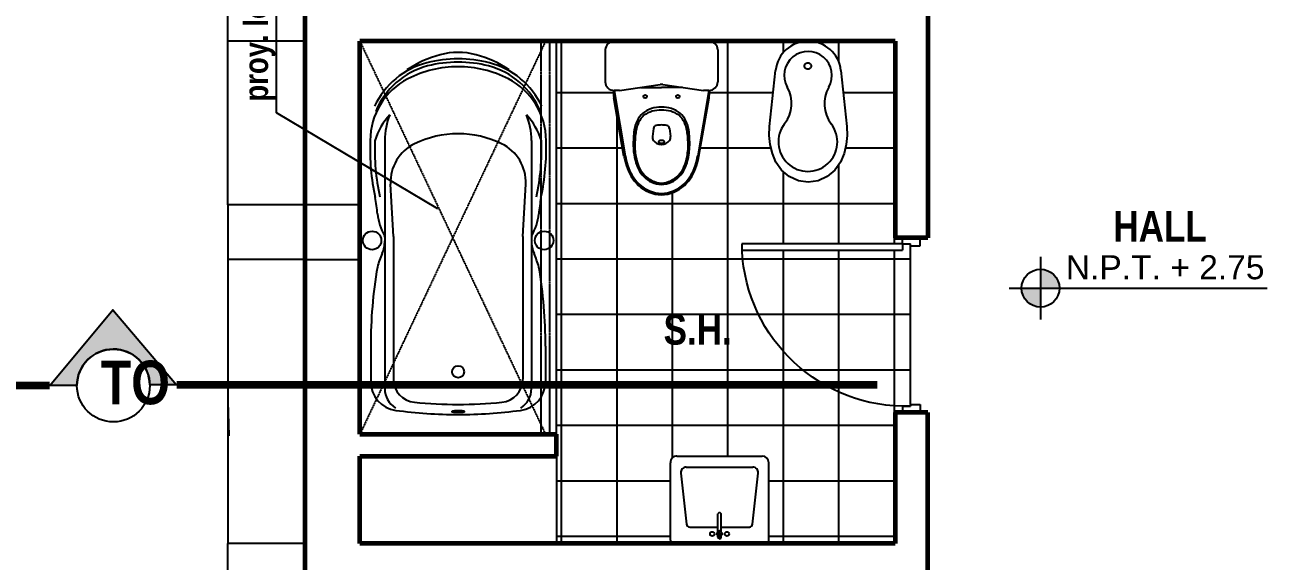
# Model space of a CAD drawing. Header units: millimetres. Extents: x -249630 to 95394, y -188036 to 109963.
# Drawn here: x -85376 to -78267, y 37564 to 40634 of the extents above; entities that cross this region are included whole.
import ezdxf

# ---------------------------------------------------------------- set-up
doc = ezdxf.new("R2010")
doc.units = ezdxf.units.MM
doc.header["$PDMODE"] = 2
doc.linetypes.add('ACAD_ISO04W100', pattern=[30, 24, -3, 0, -3])
doc.linetypes.add('DASHED2', pattern=[9.525, 6.35, -3.175])
for name, color, linetype in [('cotas', 1, 'Continuous'), ('Layer1', 2, 'Continuous'), ('Layer11', 30, 'Continuous'), ('Layer2', 8, 'Continuous'), ('Layer3', 3, 'Continuous'), ('Layer4', 6, 'Continuous'), ('PUERTAS', 14, 'Continuous'), ('SOMBRA', 252, 'Continuous'), ('SUBTITULOS', 90, 'Continuous'), ('TEXTOS', 11, 'Continuous'), ('VEREDA', 1, 'Continuous')]:
    doc.layers.add(name, color=color, linetype=linetype)
doc.layers.add('MUROS', color=6, linetype='Continuous', lineweight=60)
doc.styles.add('COTAS', font='arial.ttf', dxfattribs={"width": 1.1})
doc.styles.add('DESCRIPCION(E)', font='swisscbi.ttf', dxfattribs={"width": 1.1, "oblique": 15, "height": 0.15})
doc.styles.add('NIVEL', font='arial.ttf', dxfattribs={"width": 1.1, "height": 0.15})
doc.styles.add('SUBTITULOS', font='swisscbi.ttf', dxfattribs={"oblique": 15, "height": 0.2})
doc.styles.add('SUBTITULOS(E)', font='swisscbi.ttf', dxfattribs={"oblique": 15, "height": 0.2})
doc.dimstyles.new('COTA1-50', dxfattribs={"dimscale": 0.5, "dimtxt": 0.22, "dimasz": 0.12, "dimexe": 0.08, "dimexo": 0.05, "dimgap": 0.076, "dimtad": 2, "dimzin": 4, "dimdsep": 46, "dimtxsty": 'COTAS', "dimblk": 'ARCHTICK', "dimcen": -0.1, "dimclrd": 141, "dimclre": 141, "dimclrt": 11, "dimadec": 0, "dimazin": 0, "dimtfac": 1, "dimtix": 1, "dimtmove": 1, "dimatfit": 3, "dimfxl": 1, "dimtolj": 1, "dimtzin": 0, "dimarcsym": 0})

# ---------------------------------------------------------------- blocks, each defined once
blk = doc.blocks.new('A$C69810C7B')
at = {"layer": 'PUERTAS', "color": 2}
for p, q in [((-0.99, -0.05), (-0.99, -0.15)), ((-0.945, -0.05), (-0.99, -0.05)), ((-0.945, -0.105), (-0.945, -0.05)), ((-0.045, -0.105), (-0.045, -0.05)), ((-0.045, -0.05), (0, -0.05)), ((0, -0.05), (0, -0.15)), ((-0.945, -0.105), (-0.955, -0.105)), ((-0.955, -0.15), (-0.955, -0.105)), ((-0.045, -0.105), (-0.035, -0.105)), ((-0.035, -0.15), (-0.035, -0.105)), ((-0.955, -0.15), (-0.99, -0.15)), ((-0.035, -0.15), (-0.07, -0.15)), ((-0.07, -1.06), (-0.07, -0.15)), ((-0.035, -0.15), (0, -0.15)), ((-0.035, -0.15), (-0.035, -1.06)), ((-0.035, -1.06), (-0.07, -1.06))]:
    blk.add_line(p, q, dxfattribs=at)
at = {"layer": 'PUERTAS', "color": 1}
blk.add_arc((-0.0268, -0.1318), 0.9286, 178.34796, 267.33498, dxfattribs=at)
blk = doc.blocks.new('INODRORO2')
at = {"ltscale": 0.8}
for p, q in [((0.04, 0.2572), (0.1856, 0.2572)), ((0, 0.2172), (0, -0.2172)), ((0.1983, 0.0057), (0.2256, 0.1922)), ((0.2256, 0.2172), (0.2256, 0.1922)), ((0.2256, 0.2163), (0.5242, 0.1658)), ((0.5259, 0.1716), (0.2588, 0.2177)), ((0.2115, 0.0957), (0.2115, -0.0001)), ((0.399, 0.0362), (0.4366, 0.0413)), ((0.2256, -0.1922), (0.1983, -0.0059)), ((0.2115, -0.0958), (0.2115, -0.0001)), ((0.399, -0.0364), (0.4366, -0.0415)), ((0.4785, -0.0001), (0.4785, -0.0001)), ((0.4785, -0.0001), (0.4785, -0.0001)), ((0.4785, -0.0001), (0.4785, -0.0001)), ((0.4785, -0.0001), (0.4785, -0.0001)), ((0.4785, -0.0001), (0.4785, -0.0001)), ((0.4785, -0.0001), (0.4785, -0.0001)), ((0.4785, -0.0001), (0.4785, -0.0001)), ((0.4785, -0.0001), (0.4785, -0.0001)), ((0.2256, -0.2165), (0.5242, -0.166)), ((0.2256, -0.1922), (0.2256, -0.2172)), ((0.5259, -0.1718), (0.2588, -0.2179)), ((0.04, -0.2572), (0.1856, -0.2572))]:
    blk.add_line(p, q, dxfattribs=at)
blk.add_lwpolyline([(0.4605, -0.0121, -0.139005), (0.4576, -0.0113, -0.107089), (0.4548, -0.0086, -0.080212), (0.4531, -0.0049, -0.06796), (0.4524, -0.0001, -0.06796), (0.4531, 0.0047, -0.080212), (0.4548, 0.0084, -0.107089), (0.4576, 0.0111, -0.139005), (0.4605, 0.0119, -0.139005), (0.4634, 0.0111, -0.107089), (0.4662, 0.0084, -0.080212), (0.4679, 0.0047, -0.06796), (0.4685, -0.0001, -0.06796), (0.4679, -0.0049, -0.080212), (0.4662, -0.0086, -0.107089), (0.4634, -0.0113, -0.139005)], format="xyb", close=True, dxfattribs=at)
for centre in [(0.2535, 0.0749), (0.2535, -0.0751)]:
    blk.add_circle(centre, 0.008, dxfattribs=at)
for centre, radius, start, end in [((0.04, 0.2172), 0.04, 90, 180), ((0.1856, 0.2172), 0.04, 0, 90), ((0.2332, 0.0699), 0.15, 80.2071, 92.9611), ((0.4756, -0.12), 0.2959, 71.1915, 80.2071), ((0.4242, -0.0065), 0.1323, 97.705, 135.6982), ((0.4275, -0.005), 0.1229, 97.7071, 135.993), ((0.4679, -0.2993), 0.4284, 88.5821, 98.2413), ((0.4812, -0.365), 0.487, 90.3239, 98.295), ((0.4752, -0.1504), 0.2793, 75.0071, 89.3331), ((0.4751, -0.1588), 0.2808, 75.8067, 89.3181), ((0.4756, -0.1224), 0.2923, 71.5678, 80.4152), ((0.5129, -0.0338), 0.157, 47.1692, 77.2746), ((0.5113, -0.0365), 0.1997, 43.8873, 73.4946), ((0.511, -0.0368), 0.2058, 43.507, 73.073), ((0.4342, 0.0057), 0.1319, 142.554, 182.5334), ((0.4535, 0.0032), 0.1381, 145.9958, 181.3648), ((0.5132, -0.0331), 0.1497, 47.8845, 78.1333), ((0.5342, -0.0059), 0.1154, 2.8715, 46.5577), ((0.5349, -0.006), 0.1217, 2.76, 45.8858), ((0.5383, -0.0064), 0.1593, 2.2523, 42.8254), ((0.5388, -0.0064), 0.1648, 2.1936, 42.4727), ((0.2379, -0.0001), 0.04, 171.6858, 188.3224), ((0.4886, -0.0001), 0.1051, 166.2304, 180), ((0.4011, 0.0213), 0.015, 97.7652, 166.2304), ((0.44, 0.0166), 0.025, 53.8168, 97.7652), ((0.4278, -0.0001), 0.0456, 0, 53.8168), ((0.4342, -0.0059), 0.1319, 177.4666, 217.446), ((0.4535, -0.0034), 0.1381, 178.6352, 214.0042), ((0.4886, -0.0001), 0.1051, 180, 193.7696), ((0.4011, -0.0215), 0.015, 193.7696, 262.2348), ((0.44, -0.0168), 0.025, 262.2348, 306.1832), ((0.4278, -0.0001), 0.0456, 306.1832, 0), ((0.5342, 0.0057), 0.1154, 313.4423, 357.1285), ((0.5349, 0.0058), 0.1217, 314.1142, 357.24), ((0.5383, 0.0062), 0.1593, 317.1746, 357.7477), ((0.5388, 0.0062), 0.1648, 317.5273, 357.8064), ((0.4242, 0.0063), 0.1323, 224.3018, 262.295), ((0.4275, 0.0048), 0.1229, 224.007, 262.2929), ((0.4751, 0.1586), 0.2808, 270.6819, 284.1933), ((0.5132, 0.0329), 0.1497, 281.8667, 312.1155), ((0.5129, 0.0336), 0.157, 282.7254, 312.8308), ((0.5113, 0.0363), 0.1997, 286.5054, 316.1127), ((0.511, 0.0366), 0.2058, 286.927, 316.493), ((0.4679, 0.2991), 0.4284, 261.7587, 271.4179), ((0.4812, 0.3649), 0.487, 261.705, 269.6761), ((0.4752, 0.1502), 0.2793, 270.6669, 284.9929), ((0.4756, 0.1222), 0.2923, 279.5848, 288.4322), ((0.4756, 0.1198), 0.2959, 279.7929, 288.8085), ((0.04, -0.2172), 0.04, 180, 270), ((0.1856, -0.2172), 0.04, 270, 0), ((0.2332, -0.0701), 0.15, 267.034, 279.7929)]:
    blk.add_arc(centre, radius, start, end, dxfattribs=at)
blk = doc.blocks.new('A$C548C753D')
for p, q in [((0.0915, 0.6202), (0.1333, 0.6387)), ((0.1333, 0.6387), (0.1785, 0.645)), ((0.1785, 0.645), (0.2237, 0.6387)), ((0.2237, 0.6387), (0.2655, 0.6202)), ((0.0307, 0.5533), (0.0564, 0.591)), ((0.0564, 0.591), (0.0915, 0.6202)), ((0.2655, 0.6202), (0.3006, 0.591)), ((0.3006, 0.591), (0.3263, 0.5533)), ((0.0044, 0.4737), (0.0147, 0.5144)), ((0.0147, 0.5144), (0.0307, 0.5533)), ((0.3263, 0.5533), (0.3423, 0.5144)), ((0.3423, 0.5144), (0.3526, 0.4737)), ((0, 0.432), (0.0044, 0.4737)), ((0.3526, 0.4737), (0.357, 0.432)), ((0.0015, 0.39), (0, 0.432)), ((0.357, 0.432), (0.3555, 0.39)), ((0.0289, 0.134), (0.0015, 0.39)), ((0.3555, 0.39), (0.3281, 0.134)), ((0.1656, 0.1134), (0.1658, 0.116)), ((0.1658, 0.116), (0.1665, 0.1186)), ((0.1665, 0.1186), (0.1676, 0.1209)), ((0.1676, 0.1209), (0.1691, 0.1231)), ((0.1691, 0.1231), (0.1709, 0.1249)), ((0.1709, 0.1249), (0.1731, 0.1264)), ((0.1731, 0.1264), (0.1754, 0.1275)), ((0.1754, 0.1275), (0.178, 0.1282)), ((0.178, 0.1282), (0.1806, 0.1284)), ((0.1806, 0.1284), (0.1832, 0.1282)), ((0.1832, 0.1282), (0.1857, 0.1275)), ((0.1857, 0.1275), (0.1881, 0.1264)), ((0.1881, 0.1264), (0.1902, 0.1249)), ((0.1902, 0.1249), (0.1921, 0.1231)), ((0.1921, 0.1231), (0.1936, 0.1209)), ((0.1936, 0.1209), (0.1947, 0.1186)), ((0.1947, 0.1186), (0.1953, 0.116)), ((0.1953, 0.116), (0.1956, 0.1134)), ((0.1658, 0.1108), (0.1656, 0.1134)), ((0.1665, 0.1083), (0.1658, 0.1108)), ((0.1676, 0.1059), (0.1665, 0.1083)), ((0.1691, 0.1038), (0.1676, 0.1059)), ((0.1709, 0.1019), (0.1691, 0.1038)), ((0.1731, 0.1004), (0.1709, 0.1019)), ((0.1754, 0.0993), (0.1731, 0.1004)), ((0.178, 0.0987), (0.1754, 0.0993)), ((0.1806, 0.0984), (0.178, 0.0987)), ((0.1832, 0.0987), (0.1806, 0.0984)), ((0.1857, 0.0993), (0.1832, 0.0987)), ((0.1881, 0.1004), (0.1857, 0.0993)), ((0.1902, 0.1019), (0.1881, 0.1004)), ((0.1921, 0.1038), (0.1902, 0.1019)), ((0.1936, 0.1059), (0.1921, 0.1038)), ((0.1947, 0.1083), (0.1936, 0.1059)), ((0.1953, 0.1108), (0.1947, 0.1083)), ((0.1956, 0.1134), (0.1953, 0.1108)), ((0.1789, 0), (0.1781, 0))]:
    blk.add_line(p, q)
for centre, radius, start, end in [((0.1803, 0.461), 0.135, 321.8234, 217.7899), ((-0.0449, 0.2863), 0.15, 329.8202, 37.7899), ((0.4044, 0.2848), 0.15, 141.8234, 209.7931), ((0.1793, 0.156), 0.1094, 149.8202, 29.7931), ((0.1781, 0.15), 0.15, 186.1169, 270), ((0.1789, 0.15), 0.15, 270, 353.8855)]:
    blk.add_arc(centre, radius, start, end)
blk = doc.blocks.new('102-lav')
for p, q in [((0.42, 0), (0, 0)), ((-0.015, -0.015), (-0.015, -0.37)), ((0.21, -0.0289), (0.195, -0.0439)), ((0.195, -0.0439), (0.21, -0.0589)), ((0.225, -0.0439), (0.195, -0.0439)), ((0.2025, -0.0289), (0.2025, -0.0364)), ((0.2025, -0.0514), (0.2025, -0.1364)), ((0.21, -0.0289), (0.21, -0.0589)), ((0.225, -0.0439), (0.21, -0.0289)), ((0.21, -0.0589), (0.225, -0.0439)), ((0.2175, -0.0289), (0.2175, -0.0364)), ((0.2175, -0.0514), (0.2175, -0.1364)), ((0.435, -0.015), (0.435, -0.37)), ((0.0585, -0.0884), (0.033, -0.3223)), ((0.2025, -0.075), (0.0735, -0.075)), ((0.3465, -0.075), (0.2175, -0.075)), ((0.387, -0.3223), (0.3615, -0.0884)), ((0.21, -0.1439), (0.2025, -0.1364)), ((0.21, -0.1439), (0.2175, -0.1364)), ((0.3621, -0.35), (0.0579, -0.35)), ((0.405, -0.4), (0.015, -0.4))]:
    blk.add_line(p, q)
for centre in [(0.1764, -0.0439), (0.2436, -0.0439)]:
    blk.add_circle(centre, 0.01)
for centre, radius, start, end in [((0, -0.015), 0.015, 90, 180), ((0.42, -0.015), 0.015, 0, 90), ((0.21, -0.0289), 0.0075, 0, 180), ((0.0735, -0.09), 0.015, 90, 173.7742), ((0.3465, -0.09), 0.015, 6.2258, 90), ((0.0579, -0.325), 0.025, 173.7742, 270), ((0.3621, -0.325), 0.025, 270, 6.2258), ((0.015, -0.37), 0.03, 180, 270), ((0.405, -0.37), 0.03, 270, 0)]:
    blk.add_arc(centre, radius, start, end)
blk = doc.blocks.new('_ArchTick')
at = {"color": 0, "linetype": 'ByBlock', "const_width": 0.15}
blk.add_lwpolyline([(-0.5, -0.5), (0.5, 0.5)], dxfattribs=at)
blk = doc.blocks.new('*D95')
at = {"layer": 'cotas', "color": 141, "lineweight": -2, "transparency": 16777216}
for p, q in [((-83771.3, 37665.3), (-84214.9, 37665.3)), ((-84214.8, 37477.8), (-84214.8, 37665.3)), ((-83771.3, 37477.8), (-84214.9, 37477.8))]:
    blk.add_line(p, q, dxfattribs=at)
at = {"layer": 'Defpoints', "color": 0, "transparency": 16777216}
for p in [(-84214.8, 37665.3), (-83771.3, 37665.3), (-83771.3, 37477.8)]:
    blk.add_point(p, dxfattribs=at)
at = {"layer": 'cotas', "color": 141, "lineweight": -2, "transparency": 16777216, "xscale": 0.06, "yscale": 0.06, "zscale": 0.06}
for p, rotation in [((-84214.8, 37665.3), 90), ((-84214.8, 37477.8), 270)]:
    blk.add_blockref('_ArchTick', p, dxfattribs=dict(at, rotation=rotation))
at = {"layer": 'cotas', "color": 11, "transparency": 16777216, "insert": (-84214.9, 37571.5), "char_height": 0.11, "attachment_point": 5, "rotation": 90, "style": 'COTAS'}
blk.add_mtext('\\A1;187.50', dxfattribs=at)
blk = doc.blocks.new('*D97')
at = {"layer": 'cotas', "color": 141, "lineweight": -2, "transparency": 16777216}
for p, q in [((-83771.3, 40540.3), (-84214.9, 40540.3)), ((-84214.8, 39602.8), (-84214.8, 40540.3)), ((-83771.3, 39602.8), (-84214.9, 39602.8))]:
    blk.add_line(p, q, dxfattribs=at)
at = {"layer": 'Defpoints', "color": 0, "transparency": 16777216}
for p in [(-84214.8, 40540.3), (-83771.3, 40540.3), (-83771.3, 39602.8)]:
    blk.add_point(p, dxfattribs=at)
at = {"layer": 'cotas', "color": 141, "lineweight": -2, "transparency": 16777216, "xscale": 0.06, "yscale": 0.06, "zscale": 0.06}
for p, rotation in [((-84214.8, 40540.3), 90), ((-84214.8, 39602.8), 270)]:
    blk.add_blockref('_ArchTick', p, dxfattribs=dict(at, rotation=rotation))
at = {"layer": 'cotas', "color": 11, "transparency": 16777216, "insert": (-84214.9, 40071.5), "char_height": 0.11, "attachment_point": 5, "rotation": 90, "style": 'COTAS'}
blk.add_mtext('\\A1;937.50', dxfattribs=at)
blk = doc.blocks.new('*D98')
at = {"layer": 'cotas', "color": 141, "lineweight": -2, "transparency": 16777216}
for p, q in [((-83771.3, 40727.8), (-84214.9, 40727.8)), ((-84214.8, 40540.3), (-84214.8, 40727.8)), ((-83771.3, 40540.3), (-84214.9, 40540.3))]:
    blk.add_line(p, q, dxfattribs=at)
at = {"layer": 'Defpoints', "color": 0, "transparency": 16777216}
for p in [(-84214.8, 40727.8), (-83771.3, 40727.8), (-83771.3, 40540.3)]:
    blk.add_point(p, dxfattribs=at)
at = {"layer": 'cotas', "color": 141, "lineweight": -2, "transparency": 16777216, "xscale": 0.06, "yscale": 0.06, "zscale": 0.06}
for p, rotation in [((-84214.8, 40727.8), 90), ((-84214.8, 40540.3), 270)]:
    blk.add_blockref('_ArchTick', p, dxfattribs=dict(at, rotation=rotation))
at = {"layer": 'cotas', "color": 11, "transparency": 16777216, "insert": (-84214.9, 40634), "char_height": 0.11, "attachment_point": 5, "rotation": 90, "style": 'COTAS'}
blk.add_mtext('\\A1;187.50', dxfattribs=at)
blk = doc.blocks.new('*D109')
at = {"layer": 'cotas', "color": 141, "lineweight": -2, "transparency": 16777216}
for p, q in [((-83771.3, 39602.8), (-84214.9, 39602.8)), ((-84214.8, 39602.8), (-84214.8, 39290.3)), ((-83771.3, 39290.3), (-84214.9, 39290.3))]:
    blk.add_line(p, q, dxfattribs=at)
at = {"layer": 'Defpoints', "color": 0, "transparency": 16777216}
for p in [(-83771.3, 39602.8), (-84214.8, 39290.3), (-83771.3, 39290.3)]:
    blk.add_point(p, dxfattribs=at)
at = {"layer": 'cotas', "color": 141, "lineweight": -2, "transparency": 16777216, "xscale": 0.06, "yscale": 0.06, "zscale": 0.06}
for p, rotation in [((-84214.8, 39602.8), 90), ((-84214.8, 39290.3), 270)]:
    blk.add_blockref('_ArchTick', p, dxfattribs=dict(at, rotation=rotation))
at = {"layer": 'cotas', "color": 11, "transparency": 16777216, "insert": (-84214.9, 39446.5), "char_height": 0.11, "attachment_point": 5, "rotation": 90, "style": 'COTAS'}
blk.add_mtext('\\A1;312.50', dxfattribs=at)
blk = doc.blocks.new('*D110')
at = {"layer": 'cotas', "color": 141, "lineweight": -2, "transparency": 16777216}
for p, q in [((-83771.3, 39290.3), (-84214.9, 39290.3)), ((-84214.8, 39290.3), (-84214.8, 37665.3)), ((-84214.8, 38477.8), (-84207.7, 38281.2)), ((-84207.7, 38281.2), (-84207.7, 38280.5)), ((-83771.3, 37665.3), (-84214.9, 37665.3))]:
    blk.add_line(p, q, dxfattribs=at)
at = {"layer": 'Defpoints', "color": 0, "transparency": 16777216}
for p in [(-83771.3, 39290.3), (-84214.8, 37665.3), (-83771.3, 37665.3)]:
    blk.add_point(p, dxfattribs=at)
at = {"layer": 'cotas', "color": 141, "lineweight": -2, "transparency": 16777216, "xscale": 0.06, "yscale": 0.06, "zscale": 0.06}
for p, rotation in [((-84214.8, 39290.3), 90), ((-84214.8, 37665.3), 270)]:
    blk.add_blockref('_ArchTick', p, dxfattribs=dict(at, rotation=rotation))
at = {"layer": 'cotas', "color": 11, "transparency": 16777216, "insert": (-84207.8, 38280.9), "char_height": 0.11, "attachment_point": 5, "rotation": 90, "style": 'COTAS'}
blk.add_mtext('\\A1;1625.00', dxfattribs=at)

msp = doc.modelspace()

# ---------------------------------------------------------------- hatches: boundary and pattern name
at = {"layer": 'Layer1'}
h = msp.add_hatch(color=256, dxfattribs=at)
h.paths.add_polyline_path([(-79563.738, 39234.873), (-79563.738, 39126.697), (-79455.563, 39126.697, 0.41421358)])
h.paths.add_polyline_path([(-79563.738, 39126.697), (-79671.914, 39126.697, 0.41421349), (-79563.738, 39018.522)])
at = {"layer": 'Layer2'}
h = msp.add_hatch(dxfattribs=at)
h.set_pattern_fill('ANSI37', color=256, scale=100, angle=45, style=0)
h.set_pattern_definition([(90, (-230894.77, -222643.12), (-317.5, 3e-14), []), (180, (-230894.77, -222643.12), (-3e-14, -317.5), [])])
h.paths.add_polyline_path([(-81271.585, 39344.566), (-81272.265, 39344.566), (-81272.265, 39379.919), (-80353.073, 39379.919), (-80353.073, 39415.273), (-80396.318, 39415.273), (-80396.318, 40540.273), (-80892.36, 40540.273, -0.38327887), (-80705.928, 40372.752), (-80671.637, 40052.781), (-80669.754, 40000.317), (-80675.303, 39948.114), (-80688.173, 39897.219), (-80708.103, 39848.653), (-80740.29, 39801.519), (-80784.161, 39765.011), (-80836.357, 39741.924), (-80892.881, 39734.027), (-80949.407, 39741.922), (-81001.603, 39765.007), (-81045.475, 39801.514), (-81077.663, 39848.646), (-81097.597, 39897.212), (-81110.468, 39948.107), (-81116.019, 40000.309), (-81114.137, 40052.773), (-81079.86, 40372.745, -0.38329071), (-80893.427, 40540.273), (-81461.043, 40540.273, -0.41421356), (-81411.043, 40490.273), (-81411.043, 40308.304, -0.39577463), (-81457.877, 40258.405, -0.05570751), (-81460.359, 40216.827), (-81517.998, 39882.885, -0.03935817), (-81532.358, 39826.551, -0.12972671), (-81601.377, 39714.844, -0.17758316), (-81732.627, 39660.926, -0.17758316), (-81863.877, 39714.844, -0.12972671), (-81932.895, 39826.551, -0.03935817), (-81947.255, 39882.885), (-82004.895, 40216.827, -0.05572879), (-82007.376, 40258.421, -0.39437778), (-82053.968, 40308.304), (-82053.968, 40490.273, -0.41421356), (-82003.968, 40540.273), (-82333.892, 40540.273), (-82333.892, 37665.273), (-81662.892, 37665.273, -0.41421356), (-81681.642, 37684.023), (-81681.642, 38127.773, -0.41421356), (-81644.142, 38165.273), (-81156.642, 38165.273, -0.41421356), (-81119.142, 38127.773), (-81119.142, 37684.023, -0.41421356), (-81137.892, 37665.273), (-80396.318, 37665.273), (-80396.318, 38415.273), (-80353.073, 38415.273), (-80353.073, 38450.417, -0.39496956)])
h.paths.add_polyline_path([(-80361.699, 38450.626), (-80307.618, 38450.626), (-80307.618, 38460.727), (-80307.618, 39369.818), (-80307.618, 39379.919), (-80353.073, 39379.919), (-80353.073, 39344.566), (-81271.585, 39344.566, 0.39231322)])
h.paths.add_polyline_path([(-81766.498, 38753.378), (-81225.93, 38753.378), (-81225.93, 39028.832), (-81766.498, 39028.832)], flags=24)
at = {"layer": 'SOMBRA'}
h = msp.add_hatch(color=252, dxfattribs=at)
h.dxf.hatch_style = 1
edge = h.paths.add_edge_path()
edge.add_line((-85077.384, 38570.05), (-85233.158, 38570.05))
edge.add_line((-85233.158, 38570.05), (-84871.36, 39001.925))
edge.add_line((-84871.36, 39001.925), (-84507.049, 38572.56))
edge.add_line((-84507.049, 38572.56), (-84660.616, 38572.56))
edge.add_arc((-84868.987, 38569.206), 208.398, 360.9222885, 539.7679954)

# ---------------------------------------------------------------- linework, layer by layer
at = {"layer": 'Layer1'}
for p, q in [((-79563.738, 39306.929), (-79563.738, 38946.465)), ((-79743.97, 39126.697), (-78266.831, 39126.697))]:
    msp.add_line(p, q, dxfattribs=at)
msp.add_circle((-79563.738, 39126.697), 108.176, dxfattribs=at)
at = {"layer": 'Layer11', "color": 8}
for p, q in [((-83315.951, 39971.409), (-83315.951, 38551.957)), ((-82476.833, 39971.409), (-82476.833, 38551.957))]:
    msp.add_line(p, q, dxfattribs=at)
at = {"layer": 'Layer11'}
for p, q in [((-83266.319, 39423.085), (-83283.463, 39722.617)), ((-82526.466, 39423.085), (-82509.321, 39722.617)), ((-83315.951, 39418.916), (-83315.951, 39397.713)), ((-83266.319, 39423.085), (-83266.319, 38605.252)), ((-82526.466, 39423.085), (-82526.466, 38605.252)), ((-82476.833, 39418.916), (-82476.833, 39397.713)), ((-83396.686, 38794.914), (-83396.686, 38591.285)), ((-82396.098, 38794.914), (-82396.098, 38591.285))]:
    msp.add_line(p, q, dxfattribs=at)
for points in [[(-82333.892, 38290.273), (-82333.892, 40540.273)], [(-82333.892, 38165.273), (-82333.892, 37665.273)]]:
    msp.add_lwpolyline(points, dxfattribs=at)
for centre, radius in [((-83388.724, 39399.698), 52.941), ((-82404.06, 39399.698), 52.941), ((-82896.392, 38648.002), 34.412)]:
    msp.add_circle(centre, radius, dxfattribs=at)
for centre, radius, start, end in [((-82836.559, 39855.617), 628.676, 104.9709377, 124.1314651), ((-82896.392, 40079.373), 397.059, 75.0290623, 104.9709377), ((-82956.226, 39855.617), 628.676, 55.8685349, 75.0290623), ((-82896.392, 39765.41), 628.676, 90, 117.2028944), ((-82896.392, 39765.41), 628.676, 62.7971056, 90), ((-83002.274, 39971.409), 397.059, 117.2028944, 180), ((-82790.51, 39971.409), 397.059, 0, 62.7971056), ((-82125.244, 39920.36), 1275.112, 177.7055521, 192.4183061), ((-83038.82, 39732.753), 244.853, 115.8283083, 182.3723257), ((-82896.392, 39438.498), 571.765, 90, 115.8283083), ((-82896.392, 39438.498), 571.765, 64.1716917, 90), ((-82753.965, 39732.753), 244.853, 357.6276743, 64.1716917), ((-83667.54, 39920.36), 1275.112, 347.5816939, 2.2944479), ((-85199.593, 39349.687), 1852.941, 6.2488481, 9.20668), ((-80593.191, 39349.687), 1852.941, 170.79332, 173.7511519), ((-83028.745, 39587.389), 330.882, 186.2488481, 209.0677531), ((-82764.039, 39587.389), 330.882, 330.9322469, 353.7511519), ((-83501.245, 39397.713), 185.294, 336.9684936, 0), ((-83331.833, 39418.916), 15.882, 0, 29.0677531), ((-82460.951, 39418.916), 15.882, 150.9322469, 180), ((-82291.539, 39397.713), 185.294, 180, 203.0315064), ((-82660.804, 39040.421), 727.941, 156.9684936, 163.4475655), ((-83131.98, 39040.421), 727.941, 16.5524345, 23.0315064), ((-80695.497, 38795.553), 2701.189, 170.3644257, 180.0135614), ((-85097.287, 38795.553), 2701.189, 359.9864386, 9.6355743), ((-83133.966, 38605.252), 132.353, 180, 264.4500576), ((-82658.819, 38605.252), 132.353, 275.5499424, 0), ((-83231.245, 38591.285), 165.441, 180, 262.2452351), ((-82561.539, 38591.285), 165.441, 277.7547649, 0), ((-82896.392, 41050.208), 2588.824, 264.4500576, 270), ((-82896.392, 41050.208), 2588.824, 270, 275.5499424), ((-82896.392, 41050.208), 2647.059, 262.2452351, 270), ((-82896.392, 41050.208), 2647.059, 270, 277.7547649)]:
    msp.add_arc(centre, radius, start, end, dxfattribs=at)
at = {"layer": 'Layer11', "color": 8}
for centre, radius, start, end in [((-82962.176, 39975.488), 455.294, 104.3896582, 155.0022007), ((-82962.176, 39975.488), 436.765, 104.3896582, 158.1196749), ((-82896.392, 39719.086), 720, 90, 104.3896582), ((-82896.392, 39719.086), 701.471, 90, 104.3896582), ((-82896.392, 39719.086), 720, 75.6103418, 90), ((-82896.392, 39719.086), 701.471, 75.6103418, 90), ((-82830.609, 39975.488), 436.765, 21.8803251, 75.6103418), ((-82830.609, 39975.488), 455.294, 24.9977993, 75.6103418), ((-82993.912, 39852.117), 397.059, 137.613656, 162.6351576), ((-82918.892, 39971.409), 397.059, 158.0568803, 180), ((-82873.892, 39971.409), 397.059, 0, 21.9431197), ((-82798.872, 39852.117), 397.059, 17.3648424, 42.386344), ((-82123.445, 39920.36), 1250.44, 177.6964026, 192.4685338), ((-83669.339, 39920.36), 1250.44, 347.5314662, 2.3035974), ((-83183.598, 38551.957), 132.353, 180, 237.3685449), ((-82609.186, 38551.957), 132.353, 302.6314551, 0), ((-82931.011, 38420.225), 1.047, 105.2242066, 180), ((-82931.011, 38420.225), 1.047, 180, 254.7757934), ((-82914.041, 38357.868), 65.671, 96.4316454, 105.2242066), ((-82914.041, 38482.581), 65.671, 254.7757934, 263.5683546), ((-82903.097, 38260.787), 163.367, 92.6733795, 96.4316454), ((-82903.097, 38579.662), 163.367, 263.5683546, 267.3266205), ((-82895.661, 38101.522), 322.806, 90, 92.6733795), ((-82895.661, 38738.927), 322.806, 267.3266205, 270), ((-82895.661, 38101.522), 322.806, 87.3266205, 90), ((-82895.661, 38738.927), 322.806, 270, 272.6733795), ((-82888.224, 38260.787), 163.367, 83.5683546, 87.3266205), ((-82888.224, 38579.662), 163.367, 272.6733795, 276.4316454), ((-82877.28, 38357.868), 65.671, 74.7757934, 83.5683546), ((-82877.28, 38482.581), 65.671, 276.4316454, 285.2242066), ((-82860.31, 38420.225), 1.047, 0, 74.7757934), ((-82860.31, 38420.225), 1.047, 285.2242066, 360)]:
    msp.add_arc(centre, radius, start, end, dxfattribs=at)
at = {"layer": 'Layer2'}
msp.add_lwpolyline([(-80307.618, 38460.727), (-80307.618, 39369.818)], dxfattribs=at)
at = {"layer": 'Layer3', "color": 3}
msp.add_lwpolyline([(-85077.384, 38570.05), (-85233.158, 38570.05), (-84871.36, 39001.925), (-84507.049, 38572.56), (-84660.616, 38572.56, 0.98997729), (-85077.384, 38570.05, 0.98802427)], format="xyb", dxfattribs=at)
at = {"layer": 'Layer3', "linetype": 'ACAD_ISO04W100', "ltscale": 0.025, "const_width": 43.75}
for points in [[(-85233.158, 38570.05), (-89241.927, 38570.05)], [(-80498.28, 38572.56), (-84507.049, 38572.56)]]:
    msp.add_lwpolyline(points, dxfattribs=at)
at = {"layer": 'Layer3', "color": 3}
msp.add_circle((-84868.987, 38569.206), 208.398, dxfattribs=at)
at = {"layer": 'Layer4'}
msp.add_line((-82349.774, 37665.273), (-83443.01, 37665.273), dxfattribs=at)
at = {"layer": 'MUROS'}
for p, q in [((-83771.318, 32665.273), (-83771.318, 45540.273)), ((-80208.818, 40727.773), (-80208.818, 39415.273)), ((-80396.318, 40540.273), (-83458.818, 40540.273)), ((-83458.818, 38290.273), (-83458.818, 40540.273)), ((-80396.318, 40540.273), (-80396.318, 39415.273)), ((-80208.818, 39415.273), (-80396.318, 39415.273)), ((-80208.818, 38415.273), (-80396.318, 38415.273)), ((-80396.318, 38415.273), (-80396.318, 37665.273)), ((-80208.818, 37665.273), (-80208.818, 38415.273)), ((-83458.818, 38290.273), (-82333.892, 38290.273)), ((-83458.818, 37665.273), (-83458.818, 38165.273)), ((-83458.818, 38165.273), (-82333.892, 38165.273)), ((-80396.318, 37665.273), (-83458.818, 37665.273)), ((-80208.818, 36602.773), (-80208.818, 37665.273))]:
    msp.add_line(p, q, dxfattribs=at)
msp.add_lwpolyline([(-82333.892, 38165.273), (-82333.892, 38290.273)], dxfattribs=at)
at = {"layer": 'VEREDA', "linetype": 'DASHED2', "ltscale": 0.025}
for p, q in [((-82421.318, 38290.273), (-82421.318, 40540.273)), ((-82371.318, 38290.273), (-82371.318, 40540.273))]:
    msp.add_line(p, q, dxfattribs=at)
for points in [[(-82396.318, 40540.273), (-83458.818, 38290.273)], [(-83458.818, 40540.273), (-82396.318, 38290.273)]]:
    msp.add_lwpolyline(points, dxfattribs=at)
at = {"layer": 'VEREDA'}
msp.add_lwpolyline([(-83771.318, 39290.273), (-83458.818, 39290.273), (-83458.818, 39602.773), (-83771.318, 39602.773)], close=True, dxfattribs=at)

# ---------------------------------------------------------------- block references
at = {"layer": 'Layer11', "xscale": 1250, "yscale": 1250, "zscale": 1250}
for name, p, rotation in [('INODRORO2', (-81732.506, 40540.273), 270), ('A$C548C753D', (-80669.754, 40540.273), 180), ('102-lav', (-81137.892, 37665.273), 180)]:
    msp.add_blockref(name, p, dxfattribs=dict(at, rotation=rotation))
at = {"layer": 'PUERTAS', "xscale": -1010.101010100986, "yscale": 1010.101010100986, "zscale": 1010.101010101012, "rotation": 270}
msp.add_blockref('A$C69810C7B', (-80201.558, 39415.273), dxfattribs=at)

# ---------------------------------------------------------------- texts
at = {"layer": 'SUBTITULOS', "linetype": 'ByBlock', "style": 'SUBTITULOS(E)'}
for s, p in [('HALL', (-79146.597, 39392.49)), ('S.H.', (-81720.589, 38803.491))]:
    msp.add_text(s, height=175, dxfattribs=at).set_placement(p)
at = {"layer": 'TEXTOS', "linetype": 'ByBlock', "style": 'DESCRIPCION(E)'}
msp.add_text('proy. low ceiling', height=137.5, rotation=90, dxfattribs=at).set_placement((-83984.093, 40194.746))
at = {"layer": 'TEXTOS', "linetype": 'ByBlock', "style": 'NIVEL'}
msp.add_text('N.P.T. + 2.75', height=137.5, dxfattribs=at).set_placement((-79418.96, 39177.739))
at = {"layer": 'TEXTOS', "color": 5, "linetype": 'ByBlock', "style": 'SUBTITULOS'}
msp.add_text('TO', height=249.375, dxfattribs=at).set_placement((-84942.048, 38462.096))

# ---------------------------------------------------------------- dimensions: what is measured, and where the dimension line sits
at = {"layer": 'cotas'}
for base, p1, p2, picture, middle in [((-84214.841, 40727.773), (-83771.318, 40540.273), (-83771.318, 40727.773), '*D98', (-84214.935, 40634.023)), ((-84214.841, 40540.273), (-83771.318, 39602.773), (-83771.318, 40540.273), '*D97', (-84214.935, 40071.523)), ((-84214.841, 39290.273), (-83771.318, 39602.773), (-83771.318, 39290.273), '*D109', (-84214.935, 39446.523)), ((-84214.841, 37665.273), (-83771.318, 37477.773), (-83771.318, 37665.273), '*D95', (-84214.935, 37571.523))]:
    dim = msp.add_linear_dim(base=base, p1=p1, p2=p2, angle=90, dimstyle='COTA1-50', dxfattribs=at)
    dim.commit()
    dim.dimension.update_dxf_attribs({"geometry": picture, "text_midpoint": middle})
dim = msp.add_linear_dim(base=(-84214.841, 37665.273), p1=(-83771.318, 39290.273), p2=(-83771.318, 37665.273), angle=90, dimstyle='COTA1-50', dxfattribs=at)
dim.commit()
dim.dimension.update_dxf_attribs({"geometry": '*D110', "text_midpoint": (-84207.738, 38281.154), "dimtype": 160})

# ---------------------------------------------------------------- leaders
msp.add_leader([(-83012.075, 39581.416), (-83935.38, 40130.312), (-83935.38, 41340.78)], dimstyle='COTA1-50', override={"dimgap": 0.076, "dimtad": 0}, dxfattribs=at)

doc.saveas('drawing.dxf')
